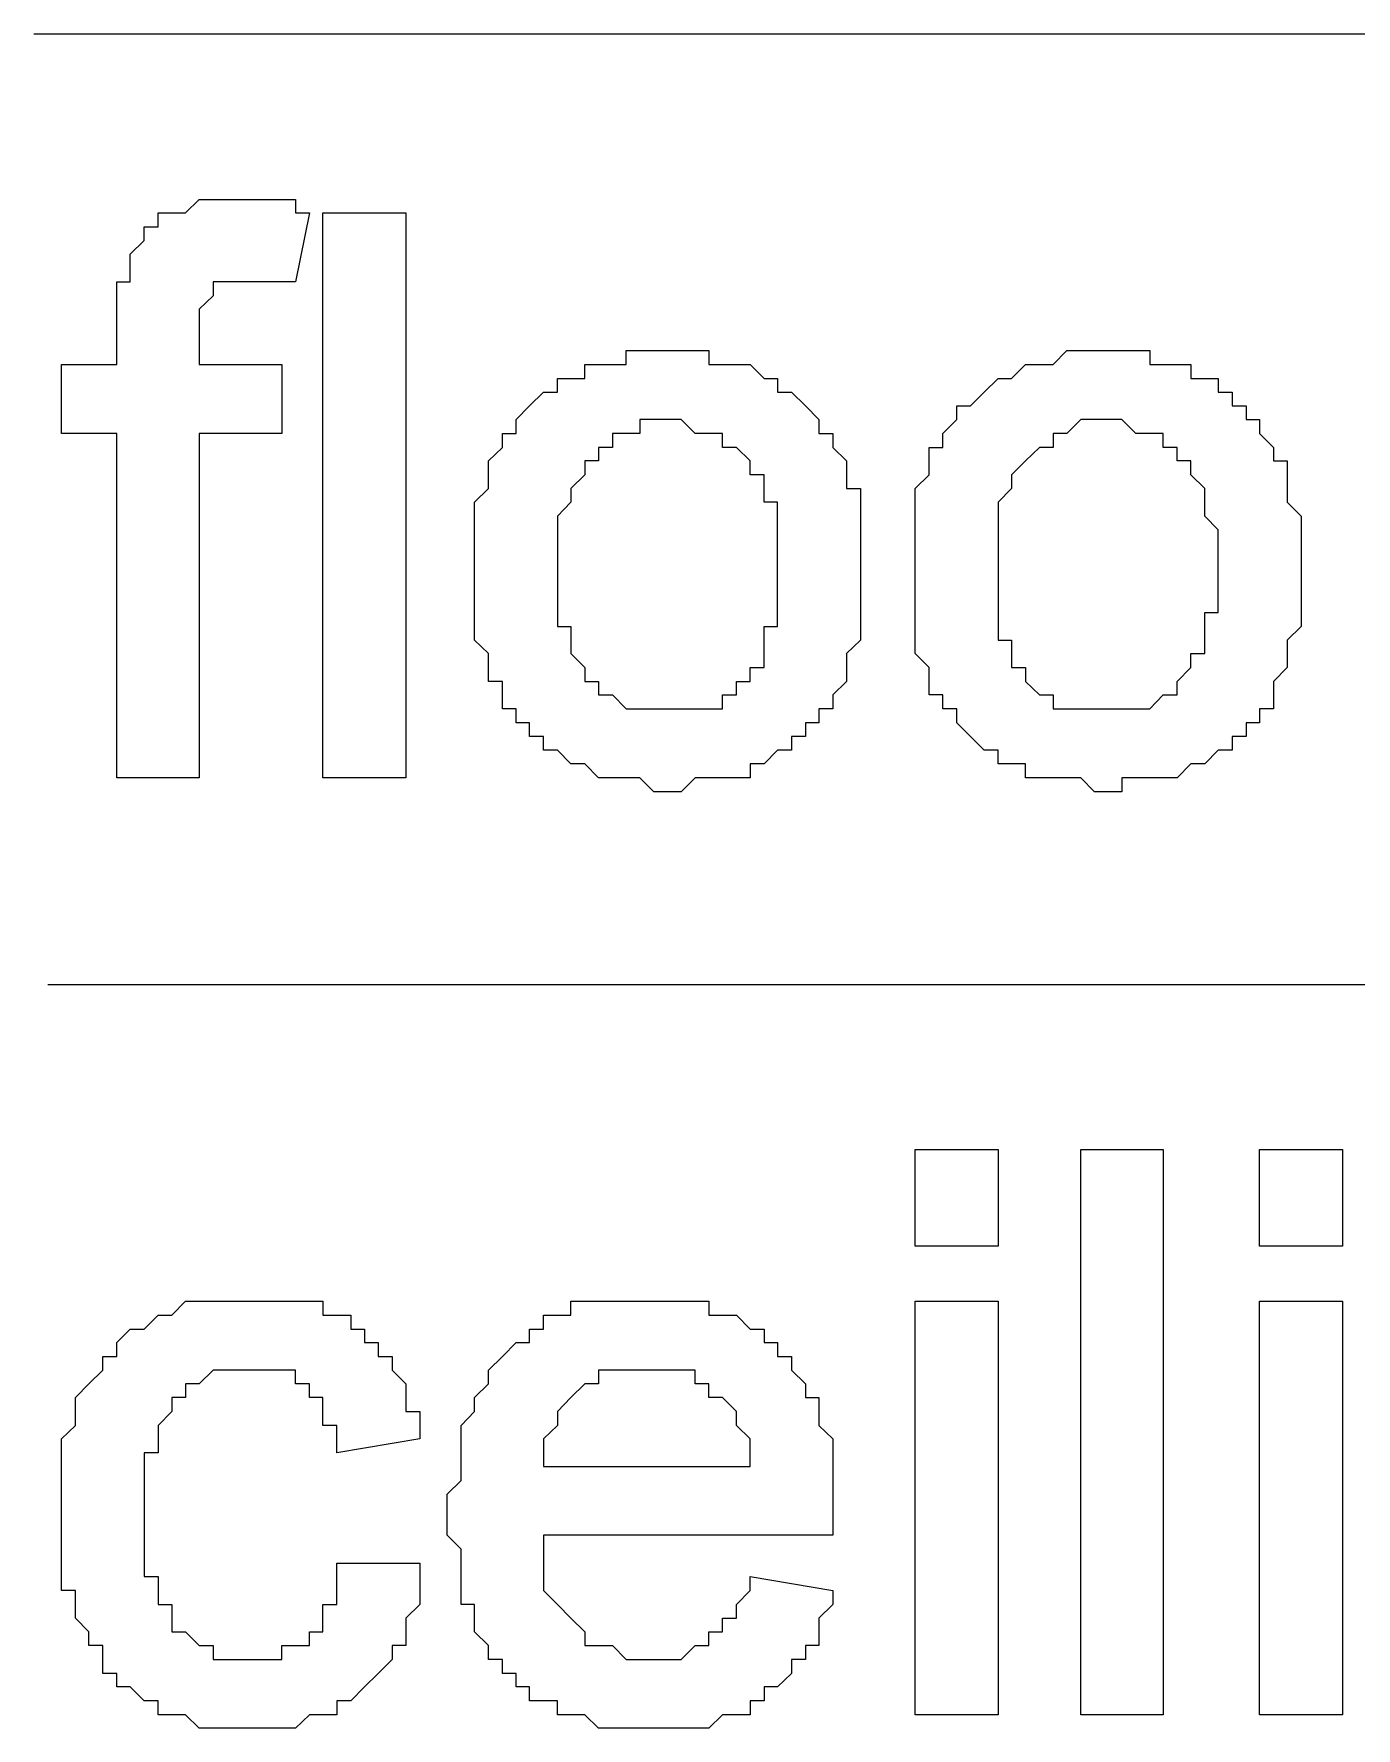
# Model space of a CAD drawing. Header units: inches. Extents: x -628 to 1537, y -1730 to 336.
# Drawn here: x 294.9 to 320.33, y -744.44 to -711.87 of the extents above; entities that cross this region are included whole.
import ezdxf

# ---------------------------------------------------------------- set-up
doc = ezdxf.new("R2010")
doc.units = ezdxf.units.IN
doc.layers.get('0').update_dxf_attribs({"linetype": 'CONTINUOUS'})

msp = doc.modelspace()

# ---------------------------------------------------------------- linework, layer by layer
at = {"color": 6}
for p, q in [((294.903, -711.868), (341.784, -711.868)), ((297.817, -715.309), (298.084, -715.05)), ((298.084, -715.05), (298.084, -715.05)), ((298.084, -715.05), (298.351, -715.05)), ((298.351, -715.05), (298.609, -715.05)), ((298.609, -715.05), (298.609, -715.05)), ((298.609, -715.05), (298.876, -715.05)), ((298.876, -715.05), (298.876, -715.05)), ((298.876, -715.05), (299.143, -715.05)), ((299.143, -715.05), (299.143, -715.05)), ((299.143, -715.05), (299.412, -715.05)), ((299.412, -715.05), (299.412, -715.05)), ((299.412, -715.05), (299.67, -715.05)), ((299.67, -715.05), (299.937, -715.05)), ((299.937, -715.05), (299.937, -715.309)), ((297.024, -715.843), (297.024, -715.576)), ((297.024, -715.576), (297.291, -715.576)), ((297.291, -715.576), (297.291, -715.309)), ((297.291, -715.309), (297.558, -715.309)), ((297.291, -715.576), (297.291, -715.576)), ((297.558, -715.309), (297.558, -715.309)), ((297.558, -715.309), (297.817, -715.309)), ((297.817, -715.309), (297.817, -715.309)), ((300.205, -715.309), (299.937, -716.637)), ((299.937, -715.309), (300.205, -715.309)), ((300.205, -715.309), (300.205, -715.309)), ((300.205, -715.309), (300.205, -715.309)), ((300.463, -726.171), (300.463, -715.309)), ((300.463, -715.309), (302.058, -715.309)), ((302.058, -715.309), (302.058, -726.171)), ((296.755, -716.101), (297.024, -715.843)), ((297.024, -715.843), (297.024, -715.843)), ((296.755, -716.37), (296.755, -716.101)), ((296.755, -716.101), (296.755, -716.101)), ((296.755, -716.637), (296.755, -716.37)), ((296.755, -716.37), (296.755, -716.37)), ((296.755, -716.37), (296.755, -716.37)), ((296.497, -716.905), (296.497, -716.637)), ((296.497, -716.637), (296.755, -716.637)), ((298.609, -716.637), (298.351, -716.637)), ((298.351, -716.637), (298.351, -716.637)), ((298.351, -716.637), (298.351, -716.905)), ((298.876, -716.637), (298.609, -716.637)), ((298.609, -716.637), (298.609, -716.637)), ((299.143, -716.637), (298.876, -716.637)), ((299.412, -716.637), (299.143, -716.637)), ((299.143, -716.637), (299.143, -716.637)), ((299.67, -716.637), (299.412, -716.637)), ((299.412, -716.637), (299.412, -716.637)), ((299.937, -716.637), (299.67, -716.637)), ((299.67, -716.637), (299.67, -716.637)), ((296.497, -717.162), (296.497, -716.905)), ((296.497, -716.905), (296.497, -716.905)), ((296.497, -717.429), (296.497, -717.162)), ((298.351, -716.905), (298.084, -717.162)), ((298.084, -717.162), (298.084, -717.429)), ((298.351, -716.905), (298.351, -716.905)), ((298.351, -716.905), (298.351, -716.905)), ((296.497, -718.223), (296.497, -717.429)), ((296.497, -717.429), (296.497, -717.429)), ((298.084, -717.429), (298.084, -717.429)), ((298.084, -717.429), (298.084, -717.697)), ((298.084, -717.697), (298.084, -718.223)), ((306.291, -718.223), (306.291, -717.956)), ((306.291, -717.956), (306.558, -717.956)), ((306.558, -717.956), (306.558, -717.956)), ((306.558, -717.956), (306.825, -717.956)), ((306.825, -717.956), (307.084, -717.956)), ((307.084, -717.956), (307.351, -717.956)), ((307.084, -717.956), (307.084, -717.956)), ((307.084, -717.956), (307.084, -717.956)), ((307.351, -717.956), (307.351, -717.956)), ((307.351, -717.956), (307.618, -717.956)), ((307.618, -717.956), (307.618, -717.956)), ((307.618, -717.956), (307.885, -717.956)), ((307.885, -717.956), (307.885, -718.223)), ((314.506, -718.223), (314.766, -717.956)), ((314.766, -717.956), (314.766, -717.956)), ((314.766, -717.956), (315.033, -717.956)), ((315.033, -717.956), (315.3, -717.956)), ((315.3, -717.956), (315.3, -717.956)), ((315.3, -717.956), (315.568, -717.956)), ((315.568, -717.956), (315.568, -717.956)), ((315.568, -717.956), (315.825, -717.956)), ((315.568, -717.956), (315.568, -717.956)), ((315.825, -717.956), (315.825, -717.956)), ((315.825, -717.956), (316.092, -717.956)), ((316.092, -717.956), (316.36, -717.956)), ((316.36, -717.956), (316.36, -718.223)), ((295.437, -719.55), (295.437, -718.223)), ((295.437, -718.223), (296.497, -718.223)), ((298.084, -718.223), (299.67, -718.223)), ((299.67, -718.223), (299.67, -719.55)), ((304.972, -718.758), (304.972, -718.49)), ((304.972, -718.49), (305.23, -718.49)), ((305.23, -718.49), (305.23, -718.49)), ((305.23, -718.49), (305.497, -718.49)), ((305.497, -718.49), (305.497, -718.223)), ((305.497, -718.223), (305.764, -718.223)), ((305.764, -718.223), (305.764, -718.223)), ((305.764, -718.223), (306.033, -718.223)), ((306.033, -718.223), (306.033, -718.223)), ((306.033, -718.223), (306.291, -718.223)), ((307.885, -718.223), (308.145, -718.223)), ((308.145, -718.223), (308.413, -718.223)), ((308.413, -718.223), (308.413, -718.223)), ((308.413, -718.223), (308.68, -718.223)), ((308.68, -718.223), (308.68, -718.223)), ((308.68, -718.223), (308.946, -718.49)), ((308.946, -718.49), (308.946, -718.49)), ((308.946, -718.49), (309.205, -718.49)), ((309.205, -718.49), (309.205, -718.49)), ((309.205, -718.49), (309.205, -718.758)), ((313.18, -718.758), (313.447, -718.49)), ((313.447, -718.49), (313.447, -718.49)), ((313.447, -718.49), (313.705, -718.49)), ((313.705, -718.49), (313.972, -718.223)), ((313.705, -718.49), (313.705, -718.49)), ((313.972, -718.223), (313.972, -718.223)), ((313.972, -718.223), (314.239, -718.223)), ((314.239, -718.223), (314.239, -718.223)), ((314.239, -718.223), (314.506, -718.223)), ((314.506, -718.223), (314.506, -718.223)), ((316.36, -718.223), (316.618, -718.223)), ((316.618, -718.223), (316.618, -718.223)), ((316.618, -718.223), (316.887, -718.223)), ((316.887, -718.223), (316.887, -718.223)), ((316.887, -718.223), (317.154, -718.223)), ((317.154, -718.223), (317.154, -718.49)), ((317.154, -718.49), (317.421, -718.49)), ((317.421, -718.49), (317.421, -718.49)), ((317.421, -718.49), (317.68, -718.49)), ((317.68, -718.49), (317.68, -718.758)), ((304.437, -719.016), (304.705, -718.758)), ((304.705, -718.758), (304.705, -718.758)), ((304.705, -718.758), (304.972, -718.758)), ((309.205, -718.758), (309.472, -718.758)), ((309.472, -718.758), (309.472, -718.758)), ((309.472, -718.758), (309.739, -719.016)), ((312.913, -719.016), (313.18, -718.758)), ((313.18, -718.758), (313.18, -718.758)), ((313.18, -718.758), (313.18, -718.758)), ((317.68, -718.758), (317.947, -718.758)), ((317.947, -718.758), (317.947, -718.758)), ((317.947, -718.758), (317.947, -719.016)), ((304.179, -719.283), (304.437, -719.016)), ((304.437, -719.016), (304.437, -719.016)), ((304.437, -719.016), (304.437, -719.016)), ((309.739, -719.016), (309.739, -719.016)), ((309.739, -719.016), (309.739, -719.016)), ((309.739, -719.016), (309.997, -719.283)), ((312.654, -719.283), (312.654, -719.016)), ((312.654, -719.016), (312.913, -719.016)), ((312.913, -719.016), (312.913, -719.016)), ((317.947, -719.016), (318.214, -719.016)), ((318.214, -719.016), (318.214, -719.016)), ((318.214, -719.016), (318.214, -719.283)), ((304.179, -719.55), (304.179, -719.283)), ((304.179, -719.283), (304.179, -719.283)), ((306.825, -719.283), (306.558, -719.283)), ((306.558, -719.283), (306.558, -719.55)), ((307.084, -719.283), (306.825, -719.283)), ((306.825, -719.283), (306.825, -719.283)), ((307.351, -719.283), (307.084, -719.283)), ((307.084, -719.283), (307.084, -719.283)), ((307.618, -719.55), (307.351, -719.283)), ((307.351, -719.283), (307.351, -719.283)), ((309.997, -719.283), (309.997, -719.283)), ((309.997, -719.283), (309.997, -719.283)), ((309.997, -719.283), (309.997, -719.55)), ((312.385, -719.55), (312.654, -719.283)), ((312.654, -719.283), (312.654, -719.283)), ((315.033, -719.283), (314.766, -719.55)), ((315.3, -719.283), (315.033, -719.283)), ((315.568, -719.283), (315.3, -719.283)), ((315.3, -719.283), (315.3, -719.283)), ((315.825, -719.283), (315.568, -719.283)), ((315.568, -719.283), (315.568, -719.283)), ((316.092, -719.55), (315.825, -719.283)), ((315.825, -719.283), (315.825, -719.283)), ((318.214, -719.283), (318.472, -719.283)), ((318.472, -719.283), (318.472, -719.283)), ((318.472, -719.283), (318.472, -719.55)), ((296.497, -719.55), (295.437, -719.55)), ((296.497, -726.171), (296.497, -719.55)), ((299.67, -719.55), (298.084, -719.55)), ((298.084, -719.55), (298.084, -726.171)), ((303.645, -720.076), (303.913, -719.817)), ((303.913, -719.817), (303.913, -719.55)), ((303.913, -719.55), (303.913, -719.55)), ((303.913, -719.55), (304.179, -719.55)), ((303.913, -719.817), (303.913, -719.817)), ((306.033, -719.817), (305.764, -719.817)), ((305.764, -719.817), (305.764, -719.817)), ((305.764, -719.817), (305.764, -720.076)), ((306.291, -719.55), (306.033, -719.55)), ((306.033, -719.55), (306.033, -719.817)), ((306.558, -719.55), (306.291, -719.55)), ((306.291, -719.55), (306.291, -719.55)), ((307.885, -719.55), (307.618, -719.55)), ((308.145, -719.55), (307.885, -719.55)), ((307.885, -719.55), (307.885, -719.55)), ((308.145, -719.817), (308.145, -719.55)), ((308.145, -719.55), (308.145, -719.55)), ((308.413, -719.817), (308.145, -719.817)), ((308.68, -720.076), (308.413, -719.817)), ((308.413, -719.817), (308.413, -719.817)), ((309.997, -719.55), (310.266, -719.55)), ((310.266, -719.55), (310.266, -719.817)), ((310.266, -719.817), (310.266, -719.817)), ((310.266, -719.817), (310.533, -720.076)), ((312.118, -720.076), (312.118, -719.817)), ((312.118, -719.817), (312.385, -719.817)), ((312.385, -719.817), (312.385, -719.55)), ((312.385, -719.55), (312.385, -719.55)), ((312.385, -719.55), (312.385, -719.55)), ((314.239, -719.817), (313.972, -720.076)), ((314.506, -719.817), (314.239, -719.817)), ((314.239, -719.817), (314.239, -719.817)), ((314.766, -719.55), (314.506, -719.55)), ((314.506, -719.55), (314.506, -719.55)), ((314.506, -719.55), (314.506, -719.817)), ((314.766, -719.55), (314.766, -719.55)), ((316.36, -719.55), (316.092, -719.55)), ((316.092, -719.55), (316.092, -719.55)), ((316.618, -719.55), (316.36, -719.55)), ((316.36, -719.55), (316.36, -719.55)), ((316.618, -719.817), (316.618, -719.55)), ((316.887, -719.817), (316.618, -719.817)), ((316.887, -720.076), (316.887, -719.817)), ((316.887, -719.817), (316.887, -719.817)), ((318.472, -719.55), (318.472, -719.55)), ((318.472, -719.55), (318.739, -719.817)), ((318.739, -719.817), (318.739, -719.817)), ((318.739, -719.817), (318.739, -720.076)), ((303.645, -720.344), (303.645, -720.076)), ((303.645, -720.076), (303.645, -720.076)), ((305.764, -720.076), (305.497, -720.076)), ((305.497, -720.076), (305.497, -720.076)), ((305.497, -720.076), (305.497, -720.344)), ((308.68, -720.344), (308.68, -720.076)), ((308.68, -720.076), (308.68, -720.076)), ((310.533, -720.076), (310.533, -720.076)), ((310.533, -720.076), (310.533, -720.076)), ((310.533, -720.076), (310.533, -720.344)), ((312.118, -720.344), (312.118, -720.076)), ((312.118, -720.076), (312.118, -720.076)), ((313.972, -720.076), (313.705, -720.344)), ((313.972, -720.076), (313.972, -720.076)), ((313.972, -720.076), (313.972, -720.076)), ((317.154, -720.076), (316.887, -720.076)), ((317.154, -720.344), (317.154, -720.076)), ((318.739, -720.076), (318.739, -720.076)), ((318.739, -720.076), (319.006, -720.076)), ((319.006, -720.076), (319.006, -720.344)), ((303.645, -720.611), (303.645, -720.344)), ((303.645, -720.344), (303.645, -720.344)), ((305.497, -720.344), (305.23, -720.611)), ((305.497, -720.344), (305.497, -720.344)), ((308.946, -720.344), (308.68, -720.344)), ((308.946, -720.611), (308.946, -720.344)), ((308.946, -720.344), (308.946, -720.344)), ((310.533, -720.344), (310.533, -720.611)), ((311.851, -720.611), (312.118, -720.344)), ((312.118, -720.344), (312.118, -720.344)), ((313.705, -720.344), (313.705, -720.344)), ((313.705, -720.344), (313.705, -720.611)), ((317.421, -720.611), (317.154, -720.344)), ((317.154, -720.344), (317.154, -720.344)), ((317.154, -720.344), (317.154, -720.344)), ((319.006, -720.344), (319.006, -720.611)), ((303.376, -720.87), (303.645, -720.611)), ((303.645, -720.611), (303.645, -720.611)), ((305.23, -720.611), (305.23, -720.611)), ((305.23, -720.611), (305.23, -720.611)), ((305.23, -720.611), (305.23, -720.87)), ((308.946, -720.87), (308.946, -720.611)), ((308.946, -720.611), (308.946, -720.611)), ((310.533, -720.611), (310.8, -720.611)), ((310.8, -720.611), (310.8, -720.87)), ((311.851, -720.87), (311.851, -720.611)), ((311.851, -720.611), (311.851, -720.611)), ((313.705, -720.611), (313.447, -720.87)), ((313.705, -720.611), (313.705, -720.611)), ((313.705, -720.611), (313.705, -720.611)), ((317.421, -720.87), (317.421, -720.611)), ((317.421, -720.611), (317.421, -720.611)), ((319.006, -720.611), (319.006, -720.611)), ((319.006, -720.611), (319.006, -720.87)), ((303.376, -721.137), (303.376, -720.87)), ((303.376, -720.87), (303.376, -720.87)), ((305.23, -720.87), (304.972, -721.137)), ((305.23, -720.87), (305.23, -720.87)), ((309.205, -720.87), (308.946, -720.87)), ((309.205, -721.137), (309.205, -720.87)), ((310.8, -720.87), (310.8, -720.87)), ((310.8, -720.87), (310.8, -721.137)), ((311.851, -721.137), (311.851, -720.87)), ((311.851, -720.87), (311.851, -720.87)), ((313.447, -720.87), (313.447, -720.87)), ((313.447, -720.87), (313.447, -721.137)), ((317.421, -721.137), (317.421, -720.87)), ((317.421, -720.87), (317.421, -720.87)), ((319.006, -720.87), (319.006, -720.87)), ((319.006, -720.87), (319.275, -721.137)), ((303.376, -721.404), (303.376, -721.137)), ((303.376, -721.662), (303.376, -721.404)), ((303.376, -721.404), (303.376, -721.404)), ((304.972, -721.137), (304.972, -721.404)), ((304.972, -721.404), (304.972, -721.404)), ((304.972, -721.404), (304.972, -721.662)), ((309.205, -721.404), (309.205, -721.137)), ((309.205, -721.137), (309.205, -721.137)), ((309.205, -721.662), (309.205, -721.404)), ((310.8, -721.137), (310.8, -721.137)), ((310.8, -721.137), (310.8, -721.404)), ((310.8, -721.404), (310.8, -721.404)), ((310.8, -721.404), (310.8, -721.662)), ((311.851, -721.404), (311.851, -721.137)), ((311.851, -721.662), (311.851, -721.404)), ((311.851, -721.404), (311.851, -721.404)), ((313.447, -721.137), (313.447, -721.404)), ((313.447, -721.404), (313.447, -721.404)), ((313.447, -721.404), (313.447, -721.662)), ((317.68, -721.404), (317.421, -721.137)), ((317.421, -721.137), (317.421, -721.137)), ((317.68, -721.662), (317.68, -721.404)), ((319.275, -721.137), (319.275, -721.137)), ((319.275, -721.137), (319.275, -721.404)), ((319.275, -721.404), (319.275, -721.404)), ((319.275, -721.404), (319.275, -721.662)), ((303.376, -721.93), (303.376, -721.662)), ((304.972, -721.662), (304.972, -721.662)), ((304.972, -721.662), (304.972, -721.93)), ((309.205, -721.93), (309.205, -721.662)), ((309.205, -721.662), (309.205, -721.662)), ((310.8, -721.662), (310.8, -721.93)), ((311.851, -721.93), (311.851, -721.662)), ((313.447, -721.662), (313.447, -721.662)), ((313.447, -721.662), (313.447, -721.93)), ((317.68, -721.93), (317.68, -721.662)), ((317.68, -721.662), (317.68, -721.662)), ((319.275, -721.662), (319.275, -721.93)), ((303.376, -722.197), (303.376, -721.93)), ((303.376, -721.93), (303.376, -721.93)), ((304.972, -721.93), (304.972, -722.197)), ((309.205, -722.197), (309.205, -721.93)), ((310.8, -721.93), (310.8, -721.93)), ((310.8, -721.93), (310.8, -721.93)), ((310.8, -721.93), (310.8, -722.197)), ((311.851, -722.197), (311.851, -721.93)), ((311.851, -721.93), (311.851, -721.93)), ((313.447, -721.93), (313.447, -722.197)), ((317.68, -722.197), (317.68, -721.93)), ((319.275, -721.93), (319.275, -721.93)), ((319.275, -721.93), (319.275, -721.93)), ((319.275, -721.93), (319.275, -722.197)), ((303.376, -722.464), (303.376, -722.197)), ((303.376, -722.197), (303.376, -722.197)), ((304.972, -722.197), (304.972, -722.197)), ((304.972, -722.197), (304.972, -722.464)), ((309.205, -722.464), (309.205, -722.197)), ((309.205, -722.197), (309.205, -722.197)), ((310.8, -722.197), (310.8, -722.464)), ((311.851, -722.464), (311.851, -722.197)), ((311.851, -722.197), (311.851, -722.197)), ((313.447, -722.197), (313.447, -722.197)), ((313.447, -722.197), (313.447, -722.464)), ((317.68, -722.464), (317.68, -722.197)), ((317.68, -722.197), (317.68, -722.197)), ((319.275, -722.197), (319.275, -722.464)), ((303.376, -722.723), (303.376, -722.464)), ((303.376, -722.99), (303.376, -722.723)), ((303.376, -722.723), (303.376, -722.723)), ((304.972, -722.464), (304.972, -722.464)), ((304.972, -722.464), (304.972, -722.723)), ((304.972, -722.723), (304.972, -722.99)), ((309.205, -722.723), (309.205, -722.464)), ((309.205, -722.464), (309.205, -722.464)), ((309.205, -722.99), (309.205, -722.723)), ((310.8, -722.464), (310.8, -722.464)), ((310.8, -722.464), (310.8, -722.723)), ((310.8, -722.723), (310.8, -722.99)), ((311.851, -722.723), (311.851, -722.464)), ((311.851, -722.99), (311.851, -722.723)), ((311.851, -722.723), (311.851, -722.723)), ((313.447, -722.464), (313.447, -722.464)), ((313.447, -722.464), (313.447, -722.723)), ((313.447, -722.723), (313.447, -722.99)), ((317.68, -722.723), (317.68, -722.464)), ((317.68, -722.464), (317.68, -722.464)), ((317.68, -722.99), (317.68, -722.723)), ((319.275, -722.464), (319.275, -722.464)), ((319.275, -722.464), (319.275, -722.723)), ((319.275, -722.723), (319.275, -722.99)), ((303.376, -723.258), (303.376, -722.99)), ((303.376, -722.99), (303.376, -722.99)), ((304.972, -722.99), (304.972, -722.99)), ((304.972, -722.99), (304.972, -723.258)), ((309.205, -723.258), (309.205, -722.99)), ((309.205, -722.99), (309.205, -722.99)), ((310.8, -722.99), (310.8, -722.99)), ((310.8, -722.99), (310.8, -723.258)), ((311.851, -723.258), (311.851, -722.99)), ((311.851, -722.99), (311.851, -722.99)), ((313.447, -722.99), (313.447, -722.99)), ((313.447, -722.99), (313.447, -723.258)), ((317.421, -723.258), (317.421, -722.99)), ((317.421, -722.99), (317.68, -722.99)), ((319.275, -722.99), (319.275, -722.99)), ((319.275, -722.99), (319.275, -723.258)), ((303.376, -723.525), (303.376, -723.258)), ((304.972, -723.258), (305.23, -723.258)), ((305.23, -723.258), (305.23, -723.525)), ((308.946, -723.525), (308.946, -723.258)), ((308.946, -723.258), (309.205, -723.258)), ((310.8, -723.258), (310.8, -723.525)), ((311.851, -723.525), (311.851, -723.258)), ((313.447, -723.258), (313.447, -723.258)), ((313.447, -723.258), (313.447, -723.525)), ((317.421, -723.525), (317.421, -723.258)), ((317.421, -723.258), (317.421, -723.258)), ((319.275, -723.258), (319.006, -723.525)), ((303.645, -723.783), (303.376, -723.525)), ((303.376, -723.525), (303.376, -723.525)), ((305.23, -723.525), (305.23, -723.525)), ((305.23, -723.525), (305.23, -723.783)), ((308.946, -723.783), (308.946, -723.525)), ((308.946, -723.525), (308.946, -723.525)), ((310.8, -723.525), (310.533, -723.783)), ((310.8, -723.525), (310.8, -723.525)), ((311.851, -723.783), (311.851, -723.525)), ((311.851, -723.525), (311.851, -723.525)), ((313.447, -723.525), (313.705, -723.525)), ((313.705, -723.525), (313.705, -723.783)), ((317.421, -723.783), (317.421, -723.525)), ((317.421, -723.525), (317.421, -723.525)), ((319.006, -723.525), (319.006, -723.525)), ((319.006, -723.525), (319.006, -723.783)), ((303.645, -724.051), (303.645, -723.783)), ((303.645, -723.783), (303.645, -723.783)), ((303.645, -724.318), (303.645, -724.051)), ((303.645, -724.051), (303.645, -724.051)), ((305.23, -723.783), (305.23, -723.783)), ((305.23, -723.783), (305.497, -724.051)), ((305.497, -724.051), (305.497, -724.051)), ((305.497, -724.051), (305.497, -724.051)), ((305.497, -724.051), (305.497, -724.318)), ((308.68, -724.318), (308.68, -724.051)), ((308.68, -724.051), (308.68, -724.051)), ((308.68, -724.051), (308.946, -724.051)), ((308.946, -724.051), (308.946, -723.783)), ((308.946, -723.783), (308.946, -723.783)), ((310.533, -723.783), (310.533, -723.783)), ((310.533, -723.783), (310.533, -724.051)), ((310.533, -724.051), (310.533, -724.051)), ((310.533, -724.051), (310.533, -724.318)), ((312.118, -724.051), (311.851, -723.783)), ((311.851, -723.783), (311.851, -723.783)), ((312.118, -724.318), (312.118, -724.051)), ((312.118, -724.051), (312.118, -724.051)), ((313.705, -723.783), (313.705, -723.783)), ((313.705, -723.783), (313.705, -724.051)), ((313.705, -724.051), (313.705, -724.051)), ((313.705, -724.051), (313.972, -724.051)), ((313.972, -724.051), (313.972, -724.318)), ((316.887, -724.318), (317.154, -724.051)), ((317.154, -724.051), (317.154, -723.783)), ((317.154, -723.783), (317.421, -723.783)), ((317.154, -724.051), (317.154, -724.051)), ((317.154, -724.051), (317.154, -724.051)), ((319.006, -724.051), (318.739, -724.318)), ((319.006, -723.783), (319.006, -723.783)), ((319.006, -723.783), (319.006, -724.051)), ((319.006, -724.051), (319.006, -724.051)), ((303.913, -724.318), (303.645, -724.318)), ((303.913, -724.576), (303.913, -724.318)), ((305.497, -724.318), (305.497, -724.318)), ((305.497, -724.318), (305.764, -724.318)), ((305.764, -724.318), (305.764, -724.576)), ((308.413, -724.576), (308.413, -724.318)), ((308.413, -724.318), (308.68, -724.318)), ((310.533, -724.318), (310.266, -724.576)), ((310.533, -724.318), (310.533, -724.318)), ((312.118, -724.576), (312.118, -724.318)), ((312.118, -724.318), (312.118, -724.318)), ((313.972, -724.318), (313.972, -724.318)), ((313.972, -724.318), (313.972, -724.318)), ((313.972, -724.318), (314.239, -724.576)), ((316.887, -724.576), (316.887, -724.318)), ((316.887, -724.318), (316.887, -724.318)), ((318.739, -724.318), (318.739, -724.318)), ((318.739, -724.318), (318.739, -724.576)), ((303.913, -724.844), (303.913, -724.576)), ((303.913, -724.576), (303.913, -724.576)), ((305.764, -724.576), (306.033, -724.576)), ((306.033, -724.576), (306.033, -724.576)), ((306.033, -724.576), (306.291, -724.844)), ((308.145, -724.844), (308.145, -724.576)), ((308.145, -724.576), (308.413, -724.576)), ((308.413, -724.576), (308.413, -724.576)), ((310.266, -724.576), (310.266, -724.576)), ((310.266, -724.576), (310.266, -724.844)), ((312.385, -724.576), (312.118, -724.576)), ((312.385, -724.844), (312.385, -724.576)), ((314.239, -724.576), (314.239, -724.576)), ((314.239, -724.576), (314.506, -724.576)), ((314.506, -724.576), (314.506, -724.844)), ((316.36, -724.844), (316.618, -724.576)), ((316.618, -724.576), (316.618, -724.576)), ((316.618, -724.576), (316.887, -724.576)), ((318.739, -724.576), (318.739, -724.576)), ((318.739, -724.576), (318.739, -724.844)), ((304.179, -724.844), (303.913, -724.844)), ((304.179, -725.111), (304.179, -724.844)), ((304.179, -724.844), (304.179, -724.844)), ((306.291, -724.844), (306.291, -724.844)), ((306.291, -724.844), (306.558, -724.844)), ((306.558, -724.844), (306.558, -724.844)), ((306.558, -724.844), (306.825, -724.844)), ((306.825, -724.844), (306.825, -724.844)), ((306.825, -724.844), (307.084, -724.844)), ((307.084, -724.844), (307.351, -724.844)), ((307.084, -724.844), (307.084, -724.844)), ((307.084, -724.844), (307.084, -724.844)), ((307.351, -724.844), (307.351, -724.844)), ((307.351, -724.844), (307.618, -724.844)), ((307.618, -724.844), (307.618, -724.844)), ((307.618, -724.844), (307.885, -724.844)), ((307.885, -724.844), (307.885, -724.844)), ((307.885, -724.844), (308.145, -724.844)), ((310.266, -724.844), (309.997, -724.844)), ((309.997, -724.844), (309.997, -725.111)), ((310.266, -724.844), (310.266, -724.844)), ((312.654, -724.844), (312.385, -724.844)), ((312.385, -724.844), (312.385, -724.844)), ((312.654, -725.111), (312.654, -724.844)), ((314.506, -724.844), (314.766, -724.844)), ((314.766, -724.844), (314.766, -724.844)), ((314.766, -724.844), (315.033, -724.844)), ((315.033, -724.844), (315.033, -724.844)), ((315.033, -724.844), (315.3, -724.844)), ((315.3, -724.844), (315.3, -724.844)), ((315.3, -724.844), (315.568, -724.844)), ((315.568, -724.844), (315.568, -724.844)), ((315.568, -724.844), (315.825, -724.844)), ((315.568, -724.844), (315.568, -724.844)), ((315.825, -724.844), (315.825, -724.844)), ((315.825, -724.844), (316.092, -724.844)), ((316.092, -724.844), (316.36, -724.844)), ((316.36, -724.844), (316.36, -724.844)), ((316.36, -724.844), (316.36, -724.844)), ((318.739, -724.844), (318.472, -724.844)), ((318.472, -724.844), (318.472, -724.844)), ((318.472, -724.844), (318.472, -725.111)), ((304.437, -725.111), (304.179, -725.111)), ((304.179, -725.111), (304.179, -725.111)), ((304.437, -725.378), (304.437, -725.111)), ((309.997, -725.111), (309.739, -725.111)), ((309.739, -725.111), (309.739, -725.378)), ((309.997, -725.111), (309.997, -725.111)), ((312.913, -725.378), (312.654, -725.111)), ((312.654, -725.111), (312.654, -725.111)), ((312.654, -725.111), (312.654, -725.111)), ((318.472, -725.111), (318.214, -725.111)), ((318.214, -725.111), (318.214, -725.111)), ((318.214, -725.111), (318.214, -725.378)), ((304.705, -725.378), (304.437, -725.378)), ((304.437, -725.378), (304.437, -725.378)), ((304.705, -725.637), (304.705, -725.378)), ((304.972, -725.637), (304.705, -725.637)), ((305.23, -725.904), (304.972, -725.637)), ((304.972, -725.637), (304.972, -725.637)), ((309.205, -725.637), (308.946, -725.904)), ((309.472, -725.637), (309.205, -725.637)), ((309.205, -725.637), (309.205, -725.637)), ((309.739, -725.378), (309.472, -725.378)), ((309.472, -725.378), (309.472, -725.637)), ((309.739, -725.378), (309.739, -725.378)), ((313.18, -725.637), (312.913, -725.378)), ((312.913, -725.378), (312.913, -725.378)), ((312.913, -725.378), (312.913, -725.378)), ((313.447, -725.637), (313.18, -725.637)), ((313.18, -725.637), (313.18, -725.637)), ((313.447, -725.904), (313.447, -725.637)), ((317.68, -725.637), (317.421, -725.904)), ((317.947, -725.637), (317.68, -725.637)), ((317.68, -725.637), (317.68, -725.637)), ((318.214, -725.378), (317.947, -725.378)), ((317.947, -725.378), (317.947, -725.637)), ((318.214, -725.378), (318.214, -725.378)), ((305.497, -725.904), (305.23, -725.904)), ((305.23, -725.904), (305.23, -725.904)), ((305.764, -726.171), (305.497, -725.904)), ((305.497, -725.904), (305.497, -725.904)), ((308.946, -725.904), (308.68, -725.904)), ((308.68, -725.904), (308.68, -726.171)), ((308.946, -725.904), (308.946, -725.904)), ((308.946, -725.904), (308.946, -725.904)), ((313.705, -725.904), (313.447, -725.904)), ((313.972, -725.904), (313.705, -725.904)), ((313.705, -725.904), (313.705, -725.904)), ((313.972, -726.171), (313.972, -725.904)), ((317.154, -725.904), (316.887, -726.171)), ((317.421, -725.904), (317.154, -725.904)), ((317.154, -725.904), (317.154, -725.904)), ((317.421, -725.904), (317.421, -725.904)), ((298.084, -726.171), (296.497, -726.171)), ((302.058, -726.171), (300.463, -726.171)), ((306.033, -726.171), (305.764, -726.171)), ((305.764, -726.171), (305.764, -726.171)), ((306.291, -726.171), (306.033, -726.171)), ((306.033, -726.171), (306.033, -726.171)), ((306.558, -726.171), (306.291, -726.171)), ((306.291, -726.171), (306.291, -726.171)), ((306.825, -726.439), (306.558, -726.171)), ((306.558, -726.171), (306.558, -726.171)), ((307.618, -726.171), (307.351, -726.439)), ((307.885, -726.171), (307.618, -726.171)), ((307.618, -726.171), (307.618, -726.171)), ((308.145, -726.171), (307.885, -726.171)), ((307.885, -726.171), (307.885, -726.171)), ((308.413, -726.171), (308.145, -726.171)), ((308.145, -726.171), (308.145, -726.171)), ((308.68, -726.171), (308.413, -726.171)), ((314.239, -726.171), (313.972, -726.171)), ((314.506, -726.171), (314.239, -726.171)), ((314.239, -726.171), (314.239, -726.171)), ((314.766, -726.171), (314.506, -726.171)), ((314.506, -726.171), (314.506, -726.171)), ((315.033, -726.171), (314.766, -726.171)), ((314.766, -726.171), (314.766, -726.171)), ((315.3, -726.439), (315.033, -726.171)), ((316.092, -726.171), (315.825, -726.171)), ((315.825, -726.171), (315.825, -726.439)), ((316.36, -726.171), (316.092, -726.171)), ((316.618, -726.171), (316.36, -726.171)), ((316.36, -726.171), (316.36, -726.171)), ((316.887, -726.171), (316.618, -726.171)), ((316.618, -726.171), (316.618, -726.171)), ((316.887, -726.171), (316.887, -726.171)), ((307.084, -726.439), (306.825, -726.439)), ((306.825, -726.439), (306.825, -726.439)), ((307.351, -726.439), (307.084, -726.439)), ((307.084, -726.439), (307.084, -726.439)), ((307.351, -726.439), (307.351, -726.439)), ((315.568, -726.439), (315.3, -726.439)), ((315.3, -726.439), (315.3, -726.439)), ((315.825, -726.439), (315.568, -726.439)), ((315.568, -726.439), (315.568, -726.439)), ((315.568, -726.439), (315.568, -726.439)), ((295.17, -730.146), (325.093, -730.146)), ((311.851, -735.172), (311.851, -733.318)), ((311.851, -733.318), (313.447, -733.318)), ((313.447, -733.318), (313.447, -735.172)), ((315.033, -744.181), (315.033, -733.318)), ((315.033, -733.318), (316.618, -733.318)), ((316.618, -733.318), (316.618, -744.181)), ((318.472, -735.172), (318.472, -733.318)), ((318.472, -733.318), (320.068, -733.318)), ((320.068, -733.318), (320.068, -735.172)), ((313.447, -735.172), (311.851, -735.172)), ((320.068, -735.172), (318.472, -735.172)), ((297.558, -736.499), (297.817, -736.232)), ((297.817, -736.232), (297.817, -736.232)), ((297.817, -736.232), (298.084, -736.232)), ((298.084, -736.232), (298.084, -736.232)), ((298.084, -736.232), (298.351, -736.232)), ((298.351, -736.232), (298.351, -736.232)), ((298.351, -736.232), (298.609, -736.232)), ((298.609, -736.232), (298.876, -736.232)), ((298.876, -736.232), (298.876, -736.232)), ((298.876, -736.232), (299.143, -736.232)), ((299.143, -736.232), (299.143, -736.232)), ((299.143, -736.232), (299.412, -736.232)), ((299.412, -736.232), (299.412, -736.232)), ((299.412, -736.232), (299.67, -736.232)), ((299.67, -736.232), (299.937, -736.232)), ((299.937, -736.232), (299.937, -736.232)), ((299.937, -736.232), (300.205, -736.232)), ((300.205, -736.232), (300.205, -736.232)), ((300.205, -736.232), (300.463, -736.232)), ((300.463, -736.232), (300.463, -736.499)), ((305.23, -736.499), (305.23, -736.232)), ((305.23, -736.232), (305.497, -736.232)), ((305.497, -736.232), (305.497, -736.232)), ((305.497, -736.232), (305.764, -736.232)), ((305.764, -736.232), (305.764, -736.232)), ((305.764, -736.232), (306.033, -736.232)), ((306.033, -736.232), (306.291, -736.232)), ((306.291, -736.232), (306.291, -736.232)), ((306.291, -736.232), (306.558, -736.232)), ((306.558, -736.232), (306.558, -736.232)), ((306.558, -736.232), (306.825, -736.232)), ((306.825, -736.232), (306.825, -736.232)), ((306.825, -736.232), (307.084, -736.232)), ((307.084, -736.232), (307.084, -736.232)), ((307.084, -736.232), (307.351, -736.232)), ((307.351, -736.232), (307.351, -736.232)), ((307.351, -736.232), (307.618, -736.232)), ((307.618, -736.232), (307.618, -736.232)), ((307.618, -736.232), (307.885, -736.232)), ((307.885, -736.232), (307.885, -736.499)), ((311.851, -744.181), (311.851, -736.232)), ((311.851, -736.232), (313.447, -736.232)), ((313.447, -736.232), (313.447, -744.181)), ((318.472, -744.181), (318.472, -736.232)), ((318.472, -736.232), (320.068, -736.232)), ((320.068, -736.232), (320.068, -744.181)), ((296.497, -737.025), (296.755, -736.767)), ((296.755, -736.767), (296.755, -736.767)), ((296.755, -736.767), (297.024, -736.767)), ((297.024, -736.767), (297.291, -736.499)), ((297.024, -736.767), (297.024, -736.767)), ((297.291, -736.499), (297.291, -736.499)), ((297.291, -736.499), (297.558, -736.499)), ((297.558, -736.499), (297.558, -736.499)), ((300.463, -736.499), (300.729, -736.499)), ((300.729, -736.499), (300.729, -736.499)), ((300.729, -736.499), (300.997, -736.499)), ((300.997, -736.499), (300.997, -736.767)), ((300.997, -736.767), (301.264, -736.767)), ((301.264, -736.767), (301.264, -736.767)), ((301.264, -736.767), (301.264, -736.767)), ((301.264, -736.767), (301.264, -737.025)), ((304.437, -737.025), (304.437, -736.767)), ((304.437, -736.767), (304.437, -736.767)), ((304.437, -736.767), (304.705, -736.767)), ((304.705, -736.767), (304.705, -736.499)), ((304.705, -736.499), (304.972, -736.499)), ((304.972, -736.499), (304.972, -736.499)), ((304.972, -736.499), (305.23, -736.499)), ((307.885, -736.499), (308.145, -736.499)), ((308.145, -736.499), (308.413, -736.499)), ((308.413, -736.499), (308.413, -736.499)), ((308.413, -736.499), (308.413, -736.499)), ((308.413, -736.499), (308.68, -736.767)), ((308.68, -736.767), (308.68, -736.767)), ((308.68, -736.767), (308.946, -736.767)), ((308.946, -736.767), (308.946, -737.025)), ((296.497, -737.293), (296.497, -737.025)), ((296.497, -737.025), (296.497, -737.025)), ((301.264, -737.025), (301.524, -737.025)), ((301.524, -737.025), (301.524, -737.025)), ((301.524, -737.025), (301.524, -737.293)), ((303.913, -737.293), (304.179, -737.025)), ((304.179, -737.025), (304.179, -737.025)), ((304.179, -737.025), (304.437, -737.025)), ((308.946, -737.025), (309.205, -737.025)), ((309.205, -737.025), (309.205, -737.025)), ((309.205, -737.025), (309.205, -737.293)), ((296.229, -737.56), (296.229, -737.293)), ((296.229, -737.293), (296.497, -737.293)), ((301.524, -737.293), (301.791, -737.293)), ((301.791, -737.293), (301.791, -737.56)), ((303.645, -737.56), (303.913, -737.293)), ((303.913, -737.293), (303.913, -737.293)), ((303.913, -737.293), (303.913, -737.293)), ((303.913, -737.293), (303.913, -737.293)), ((309.205, -737.293), (309.472, -737.293)), ((309.472, -737.293), (309.472, -737.56)), ((295.962, -737.819), (296.229, -737.56)), ((296.229, -737.56), (296.229, -737.56)), ((298.351, -737.56), (298.084, -737.819)), ((298.609, -737.56), (298.351, -737.56)), ((298.351, -737.56), (298.351, -737.56)), ((298.876, -737.56), (298.609, -737.56)), ((298.609, -737.56), (298.609, -737.56)), ((299.143, -737.56), (298.876, -737.56)), ((298.876, -737.56), (298.876, -737.56)), ((299.412, -737.56), (299.143, -737.56)), ((299.143, -737.56), (299.143, -737.56)), ((299.67, -737.56), (299.412, -737.56)), ((299.412, -737.56), (299.412, -737.56)), ((299.937, -737.56), (299.67, -737.56)), ((299.67, -737.56), (299.67, -737.56)), ((299.937, -737.819), (299.937, -737.56)), ((301.791, -737.56), (301.791, -737.56)), ((301.791, -737.56), (302.058, -737.819)), ((303.645, -737.819), (303.645, -737.56)), ((303.645, -737.56), (303.645, -737.56)), ((306.033, -737.56), (305.764, -737.56)), ((305.764, -737.56), (305.764, -737.819)), ((306.291, -737.56), (306.033, -737.56)), ((306.033, -737.56), (306.033, -737.56)), ((306.558, -737.56), (306.291, -737.56)), ((306.291, -737.56), (306.291, -737.56)), ((306.825, -737.56), (306.558, -737.56)), ((307.084, -737.56), (306.825, -737.56)), ((306.825, -737.56), (306.825, -737.56)), ((306.825, -737.56), (306.825, -737.56)), ((307.351, -737.56), (307.084, -737.56)), ((307.084, -737.56), (307.084, -737.56)), ((307.618, -737.56), (307.351, -737.56)), ((307.618, -737.819), (307.618, -737.56)), ((309.472, -737.56), (309.472, -737.56)), ((309.472, -737.56), (309.739, -737.819)), ((295.705, -738.086), (295.962, -737.819)), ((295.962, -737.819), (295.962, -737.819)), ((295.962, -737.819), (295.962, -737.819)), ((295.962, -737.819), (295.962, -737.819)), ((298.084, -737.819), (297.817, -737.819)), ((297.817, -737.819), (297.817, -738.086)), ((298.084, -737.819), (298.084, -737.819)), ((300.205, -737.819), (299.937, -737.819)), ((300.205, -738.086), (300.205, -737.819)), ((300.205, -737.819), (300.205, -737.819)), ((300.205, -737.819), (300.205, -737.819)), ((302.058, -737.819), (302.058, -737.819)), ((302.058, -737.819), (302.058, -738.086)), ((303.376, -738.086), (303.645, -737.819)), ((303.645, -737.819), (303.645, -737.819)), ((305.497, -737.819), (305.23, -738.086)), ((305.764, -737.819), (305.497, -737.819)), ((305.497, -737.819), (305.497, -737.819)), ((307.885, -737.819), (307.618, -737.819)), ((307.885, -738.086), (307.885, -737.819)), ((307.885, -737.819), (307.885, -737.819)), ((309.739, -737.819), (309.739, -737.819)), ((309.739, -737.819), (309.739, -737.819)), ((309.739, -737.819), (309.739, -738.086)), ((295.705, -738.353), (295.705, -738.086)), ((295.705, -738.086), (295.705, -738.086)), ((295.705, -738.621), (295.705, -738.353)), ((295.705, -738.353), (295.705, -738.353)), ((297.558, -738.353), (297.291, -738.621)), ((297.817, -738.086), (297.558, -738.086)), ((297.558, -738.086), (297.558, -738.086)), ((297.558, -738.086), (297.558, -738.086)), ((297.558, -738.086), (297.558, -738.353)), ((297.558, -738.353), (297.558, -738.353)), ((300.463, -738.086), (300.205, -738.086)), ((300.463, -738.353), (300.463, -738.086)), ((300.463, -738.621), (300.463, -738.353)), ((300.463, -738.353), (300.463, -738.353)), ((302.058, -738.086), (302.058, -738.086)), ((302.058, -738.086), (302.058, -738.353)), ((302.058, -738.353), (302.325, -738.353)), ((302.325, -738.353), (302.325, -738.621)), ((303.118, -738.621), (303.376, -738.353)), ((303.376, -738.353), (303.376, -738.086)), ((303.376, -738.086), (303.376, -738.086)), ((303.376, -738.353), (303.376, -738.353)), ((305.23, -738.086), (304.972, -738.353)), ((304.972, -738.353), (304.972, -738.353)), ((304.972, -738.353), (304.972, -738.621)), ((305.23, -738.086), (305.23, -738.086)), ((305.23, -738.086), (305.23, -738.086)), ((308.145, -738.086), (307.885, -738.086)), ((308.413, -738.353), (308.145, -738.086)), ((308.145, -738.086), (308.145, -738.086)), ((308.145, -738.086), (308.145, -738.086)), ((308.413, -738.621), (308.413, -738.353)), ((308.413, -738.353), (308.413, -738.353)), ((309.739, -738.086), (309.997, -738.086)), ((309.997, -738.086), (309.997, -738.353)), ((309.997, -738.353), (309.997, -738.353)), ((309.997, -738.353), (309.997, -738.353)), ((309.997, -738.353), (309.997, -738.621)), ((295.437, -738.879), (295.705, -738.621)), ((295.705, -738.621), (295.705, -738.621)), ((297.291, -738.621), (297.291, -738.621)), ((297.291, -738.621), (297.291, -738.879)), ((300.729, -738.621), (300.463, -738.621)), ((300.729, -738.879), (300.729, -738.621)), ((302.325, -738.621), (302.325, -738.879)), ((303.118, -738.879), (303.118, -738.621)), ((303.118, -738.621), (303.118, -738.621)), ((304.972, -738.621), (304.705, -738.879)), ((304.972, -738.621), (304.972, -738.621)), ((308.68, -738.879), (308.413, -738.621)), ((308.413, -738.621), (308.413, -738.621)), ((309.997, -738.621), (309.997, -738.621)), ((309.997, -738.621), (310.266, -738.879)), ((295.437, -739.146), (295.437, -738.879)), ((295.437, -738.879), (295.437, -738.879)), ((297.291, -738.879), (297.291, -738.879)), ((297.291, -738.879), (297.291, -739.146)), ((302.325, -738.879), (300.729, -739.146)), ((300.729, -739.146), (300.729, -738.879)), ((302.325, -738.879), (302.325, -738.879)), ((303.118, -739.146), (303.118, -738.879)), ((303.118, -738.879), (303.118, -738.879)), ((304.705, -738.879), (304.705, -738.879)), ((304.705, -738.879), (304.705, -739.146)), ((308.68, -739.413), (308.68, -738.879)), ((310.266, -738.879), (310.266, -738.879)), ((310.266, -738.879), (310.266, -739.146)), ((295.437, -739.413), (295.437, -739.146)), ((297.291, -739.146), (297.024, -739.146)), ((297.024, -739.146), (297.024, -739.413)), ((303.118, -739.413), (303.118, -739.146)), ((303.118, -739.146), (303.118, -739.146)), ((304.705, -739.146), (304.705, -739.146)), ((304.705, -739.146), (304.705, -739.413)), ((310.266, -739.146), (310.266, -739.413)), ((295.437, -739.68), (295.437, -739.413)), ((295.437, -739.413), (295.437, -739.413)), ((295.437, -739.939), (295.437, -739.68)), ((295.437, -739.68), (295.437, -739.68)), ((297.024, -739.413), (297.024, -739.413)), ((297.024, -739.413), (297.024, -739.68)), ((297.024, -739.68), (297.024, -739.939)), ((302.851, -739.939), (303.118, -739.68)), ((303.118, -739.68), (303.118, -739.413)), ((303.118, -739.413), (303.118, -739.413)), ((304.705, -739.413), (304.705, -739.413)), ((304.705, -739.413), (308.68, -739.413)), ((310.266, -739.413), (310.266, -739.413)), ((310.266, -739.413), (310.266, -739.68)), ((310.266, -739.68), (310.266, -739.68)), ((310.266, -739.68), (310.266, -739.939)), ((295.437, -740.207), (295.437, -739.939)), ((297.024, -739.939), (297.024, -739.939)), ((297.024, -739.939), (297.024, -740.207)), ((302.851, -740.207), (302.851, -739.939)), ((302.851, -739.939), (302.851, -739.939)), ((310.266, -739.939), (310.266, -740.207)), ((295.437, -740.474), (295.437, -740.207)), ((295.437, -740.207), (295.437, -740.207)), ((297.024, -740.207), (297.024, -740.207)), ((297.024, -740.207), (297.024, -740.474)), ((302.851, -740.474), (302.851, -740.207)), ((310.266, -740.207), (310.266, -740.207)), ((310.266, -740.207), (310.266, -740.474)), ((295.437, -740.733), (295.437, -740.474)), ((295.437, -740.474), (295.437, -740.474)), ((297.024, -740.474), (297.024, -740.733)), ((302.851, -740.733), (302.851, -740.474)), ((302.851, -740.474), (302.851, -740.474)), ((310.266, -740.474), (310.266, -740.733)), ((295.437, -741), (295.437, -740.733)), ((295.437, -741.267), (295.437, -741)), ((295.437, -741), (295.437, -741)), ((297.024, -740.733), (297.024, -740.733)), ((297.024, -740.733), (297.024, -741)), ((297.024, -741), (297.024, -741)), ((297.024, -741), (297.024, -741.267)), ((303.118, -741), (302.851, -740.733)), ((302.851, -740.733), (302.851, -740.733)), ((303.118, -741.267), (303.118, -741)), ((310.266, -740.733), (304.705, -740.733)), ((304.705, -740.733), (304.705, -741.793)), ((310.266, -740.733), (310.266, -740.733)), ((310.266, -740.733), (310.266, -740.733)), ((295.437, -741.525), (295.437, -741.267)), ((295.437, -741.267), (295.437, -741.267)), ((297.024, -741.267), (297.024, -741.525)), ((300.729, -741.525), (300.729, -741.267)), ((300.729, -741.267), (300.729, -741.267)), ((300.729, -741.267), (302.325, -741.267)), ((302.325, -741.267), (302.325, -742.06)), ((303.118, -741.525), (303.118, -741.267)), ((303.118, -741.267), (303.118, -741.267)), ((295.437, -741.793), (295.437, -741.525)), ((297.024, -741.525), (297.291, -741.525)), ((297.291, -741.525), (297.291, -741.793)), ((300.729, -741.793), (300.729, -741.525)), ((303.118, -741.793), (303.118, -741.525)), ((303.118, -741.525), (303.118, -741.525)), ((308.68, -741.793), (308.68, -741.525)), ((308.68, -741.525), (308.68, -741.525)), ((308.68, -741.525), (310.266, -741.793)), ((295.705, -741.793), (295.437, -741.793)), ((295.705, -742.06), (295.705, -741.793)), ((297.291, -741.793), (297.291, -741.793)), ((297.291, -741.793), (297.291, -742.06)), ((300.729, -742.06), (300.729, -741.793)), ((300.729, -741.793), (300.729, -741.793)), ((303.118, -742.06), (303.118, -741.793)), ((303.118, -741.793), (303.118, -741.793)), ((304.705, -741.793), (304.972, -742.06)), ((308.413, -742.06), (308.68, -741.793)), ((310.266, -741.793), (310.266, -741.793)), ((310.266, -741.793), (310.266, -742.06)), ((295.705, -742.327), (295.705, -742.06)), ((295.705, -742.06), (295.705, -742.06)), ((297.291, -742.06), (297.291, -742.06)), ((297.291, -742.06), (297.558, -742.06)), ((297.558, -742.06), (297.558, -742.327)), ((300.463, -742.327), (300.463, -742.06)), ((300.463, -742.06), (300.729, -742.06)), ((302.325, -742.06), (302.058, -742.327)), ((303.376, -742.06), (303.118, -742.06)), ((303.376, -742.327), (303.376, -742.06)), ((304.972, -742.06), (304.972, -742.06)), ((304.972, -742.06), (304.972, -742.06)), ((304.972, -742.06), (305.23, -742.327)), ((308.413, -742.327), (308.413, -742.06)), ((308.413, -742.06), (308.413, -742.06)), ((310.266, -742.06), (309.997, -742.327)), ((310.266, -742.06), (310.266, -742.06)), ((295.962, -742.586), (295.705, -742.327)), ((295.705, -742.327), (295.705, -742.327)), ((295.962, -742.853), (295.962, -742.586)), ((295.962, -742.586), (295.962, -742.586)), ((297.558, -742.327), (297.558, -742.327)), ((297.558, -742.327), (297.558, -742.586)), ((297.558, -742.586), (297.817, -742.586)), ((297.817, -742.586), (297.817, -742.586)), ((297.817, -742.586), (298.084, -742.853)), ((300.205, -742.853), (300.205, -742.586)), ((300.205, -742.586), (300.205, -742.586)), ((300.205, -742.586), (300.463, -742.586)), ((300.463, -742.586), (300.463, -742.327)), ((300.463, -742.327), (300.463, -742.327)), ((302.058, -742.327), (302.058, -742.853)), ((303.376, -742.586), (303.376, -742.327)), ((303.376, -742.327), (303.376, -742.327)), ((303.645, -742.853), (303.376, -742.586)), ((303.376, -742.586), (303.376, -742.586)), ((305.23, -742.327), (305.23, -742.327)), ((305.23, -742.327), (305.23, -742.327)), ((305.23, -742.327), (305.497, -742.586)), ((305.497, -742.586), (305.497, -742.586)), ((305.497, -742.586), (305.497, -742.853)), ((307.885, -742.853), (307.885, -742.586)), ((307.885, -742.586), (308.145, -742.586)), ((308.145, -742.586), (308.145, -742.327)), ((308.145, -742.327), (308.413, -742.327)), ((308.145, -742.586), (308.145, -742.586)), ((308.413, -742.327), (308.413, -742.327)), ((309.997, -742.327), (309.997, -742.586)), ((309.997, -742.586), (309.997, -742.586)), ((309.997, -742.586), (309.997, -742.853)), ((296.229, -742.853), (295.962, -742.853)), ((295.962, -742.853), (295.962, -742.853)), ((296.229, -743.121), (296.229, -742.853)), ((298.084, -742.853), (298.084, -742.853)), ((298.084, -742.853), (298.084, -742.853)), ((298.084, -742.853), (298.351, -742.853)), ((298.351, -742.853), (298.351, -743.121)), ((299.67, -743.121), (299.67, -742.853)), ((299.67, -742.853), (299.937, -742.853)), ((299.937, -742.853), (299.937, -742.853)), ((299.937, -742.853), (300.205, -742.853)), ((302.058, -742.853), (301.791, -742.853)), ((301.791, -742.853), (301.791, -742.853)), ((301.791, -742.853), (301.791, -743.121)), ((303.645, -743.121), (303.645, -742.853)), ((303.645, -742.853), (303.645, -742.853)), ((305.497, -742.853), (305.764, -742.853)), ((305.764, -742.853), (305.764, -742.853)), ((305.764, -742.853), (306.033, -742.853)), ((306.033, -742.853), (306.033, -742.853)), ((306.033, -742.853), (306.291, -743.121)), ((307.351, -743.121), (307.618, -742.853)), ((307.618, -742.853), (307.618, -742.853)), ((307.618, -742.853), (307.885, -742.853)), ((307.885, -742.853), (307.885, -742.853)), ((309.997, -742.853), (309.739, -742.853)), ((309.739, -742.853), (309.739, -743.121)), ((296.229, -743.388), (296.229, -743.121)), ((296.229, -743.121), (296.229, -743.121)), ((298.351, -743.121), (298.609, -743.121)), ((298.609, -743.121), (298.876, -743.121)), ((298.876, -743.121), (298.876, -743.121)), ((298.876, -743.121), (299.143, -743.121)), ((299.143, -743.121), (299.143, -743.121)), ((299.143, -743.121), (299.412, -743.121)), ((299.412, -743.121), (299.412, -743.121)), ((299.412, -743.121), (299.67, -743.121)), ((301.791, -743.121), (301.524, -743.388)), ((301.791, -743.121), (301.791, -743.121)), ((303.913, -743.121), (303.645, -743.121)), ((303.913, -743.388), (303.913, -743.121)), ((303.913, -743.121), (303.913, -743.121)), ((306.291, -743.121), (306.291, -743.121)), ((306.291, -743.121), (306.558, -743.121)), ((306.558, -743.121), (306.825, -743.121)), ((306.825, -743.121), (306.825, -743.121)), ((306.825, -743.121), (306.825, -743.121)), ((306.825, -743.121), (307.084, -743.121)), ((307.084, -743.121), (307.351, -743.121)), ((307.351, -743.121), (307.351, -743.121)), ((309.739, -743.121), (309.472, -743.121)), ((309.472, -743.121), (309.472, -743.388)), ((309.739, -743.121), (309.739, -743.121)), ((296.497, -743.388), (296.229, -743.388)), ((296.497, -743.646), (296.497, -743.388)), ((296.497, -743.388), (296.497, -743.388)), ((301.524, -743.388), (301.264, -743.646)), ((301.524, -743.388), (301.524, -743.388)), ((301.524, -743.388), (301.524, -743.388)), ((304.179, -743.388), (303.913, -743.388)), ((303.913, -743.388), (303.913, -743.388)), ((304.179, -743.646), (304.179, -743.388)), ((309.472, -743.388), (309.205, -743.646)), ((309.472, -743.388), (309.472, -743.388)), ((296.755, -743.646), (296.497, -743.646)), ((297.024, -743.914), (296.755, -743.646)), ((296.755, -743.646), (296.755, -743.646)), ((297.291, -743.914), (297.024, -743.914)), ((297.024, -743.914), (297.024, -743.914)), ((297.291, -744.181), (297.291, -743.914)), ((300.997, -743.914), (300.729, -743.914)), ((300.729, -743.914), (300.729, -744.181)), ((301.264, -743.646), (300.997, -743.914)), ((300.997, -743.914), (300.997, -743.914)), ((301.264, -743.646), (301.264, -743.646)), ((301.264, -743.646), (301.264, -743.646)), ((304.437, -743.646), (304.179, -743.646)), ((304.179, -743.646), (304.179, -743.646)), ((304.437, -743.914), (304.437, -743.646)), ((304.705, -743.914), (304.437, -743.914)), ((304.972, -743.914), (304.705, -743.914)), ((304.705, -743.914), (304.705, -743.914)), ((304.972, -744.181), (304.972, -743.914)), ((308.946, -743.914), (308.68, -743.914)), ((308.68, -743.914), (308.68, -743.914)), ((308.68, -743.914), (308.68, -744.181)), ((309.205, -743.646), (308.946, -743.646)), ((308.946, -743.646), (308.946, -743.914)), ((309.205, -743.646), (309.205, -743.646)), ((309.205, -743.646), (309.205, -743.646)), ((297.558, -744.181), (297.291, -744.181)), ((297.291, -744.181), (297.291, -744.181)), ((297.817, -744.181), (297.558, -744.181)), ((297.558, -744.181), (297.558, -744.181)), ((298.084, -744.439), (297.817, -744.181)), ((300.205, -744.181), (299.937, -744.439)), ((300.463, -744.181), (300.205, -744.181)), ((300.205, -744.181), (300.205, -744.181)), ((300.729, -744.181), (300.463, -744.181)), ((300.463, -744.181), (300.463, -744.181)), ((305.23, -744.181), (304.972, -744.181)), ((305.497, -744.181), (305.23, -744.181)), ((305.23, -744.181), (305.23, -744.181)), ((305.764, -744.439), (305.497, -744.181)), ((305.497, -744.181), (305.497, -744.181)), ((308.145, -744.181), (307.885, -744.439)), ((308.413, -744.181), (308.145, -744.181)), ((308.145, -744.181), (308.145, -744.181)), ((308.68, -744.181), (308.413, -744.181)), ((308.413, -744.181), (308.413, -744.181)), ((313.447, -744.181), (311.851, -744.181)), ((316.618, -744.181), (315.033, -744.181)), ((320.068, -744.181), (318.472, -744.181)), ((298.351, -744.439), (298.084, -744.439)), ((298.084, -744.439), (298.084, -744.439)), ((298.609, -744.439), (298.351, -744.439)), ((298.351, -744.439), (298.351, -744.439)), ((298.876, -744.439), (298.609, -744.439)), ((298.609, -744.439), (298.609, -744.439)), ((299.143, -744.439), (298.876, -744.439)), ((299.412, -744.439), (299.143, -744.439)), ((299.143, -744.439), (299.143, -744.439)), ((299.143, -744.439), (299.143, -744.439)), ((299.67, -744.439), (299.412, -744.439)), ((299.937, -744.439), (299.67, -744.439)), ((299.67, -744.439), (299.67, -744.439)), ((299.937, -744.439), (299.937, -744.439)), ((306.033, -744.439), (305.764, -744.439)), ((305.764, -744.439), (305.764, -744.439)), ((306.291, -744.439), (306.033, -744.439)), ((306.033, -744.439), (306.033, -744.439)), ((306.558, -744.439), (306.291, -744.439)), ((306.825, -744.439), (306.558, -744.439)), ((306.558, -744.439), (306.558, -744.439)), ((307.084, -744.439), (306.825, -744.439)), ((306.825, -744.439), (306.825, -744.439)), ((306.825, -744.439), (306.825, -744.439)), ((307.351, -744.439), (307.084, -744.439)), ((307.618, -744.439), (307.351, -744.439)), ((307.351, -744.439), (307.351, -744.439)), ((307.885, -744.439), (307.618, -744.439)), ((307.618, -744.439), (307.618, -744.439))]:
    msp.add_line(p, q, dxfattribs=at)

doc.saveas('drawing.dxf')
